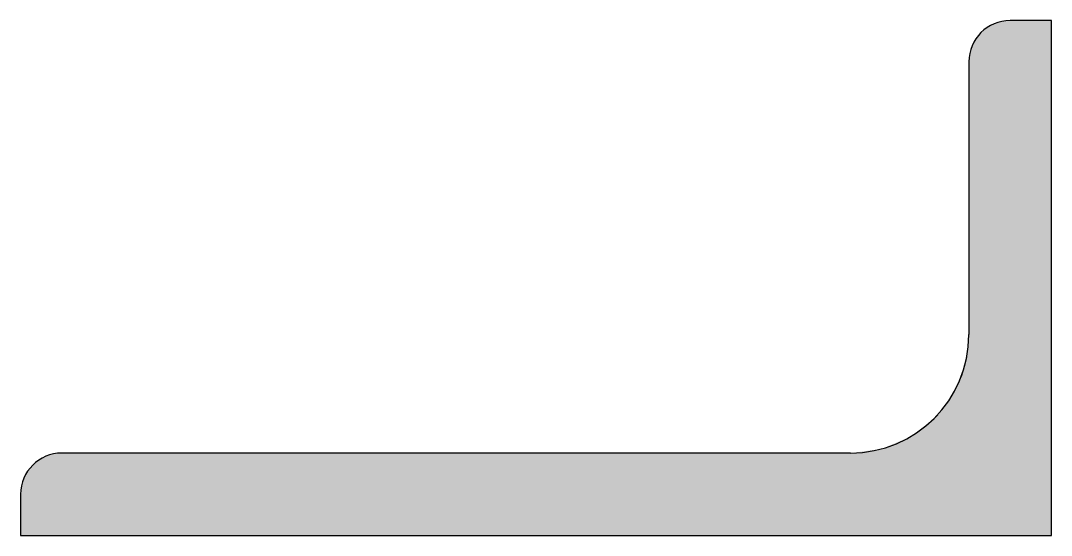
# Model space of a CAD drawing. Header units: metres. Extents: x -100 to 0, y 0 to 50.
import ezdxf

# ---------------------------------------------------------------- set-up
doc = ezdxf.new("R2010")
doc.units = ezdxf.units.M
doc.linetypes.add('Dash', pattern=[6.35, 3.175, -3.175])
doc.layers.add('A-DETL-GENF', color=92, linetype='Continuous', lineweight=18)
doc.layers.add('A-DETL-GENF-HDLN', color=1, linetype='Dash', lineweight=18)

# ---------------------------------------------------------------- blocks, each defined once
blk = doc.blocks.new('28 L_profiel - L100x50x8-1474472-00_0 Basismaterialen')
at = {"layer": 'A-DETL-GENF', "linetype": 'Dash'}
blk.add_hatch(color=256, dxfattribs=at).paths.add_polyline_path([(0, 0), (0, 50), (-4, 50), (-5.04, 49.86), (-6, 49.46), (-6.83, 48.83), (-7.46, 48), (-7.86, 47.04), (-8, 46), (-8, 19.5), (-8.39, 16.52), (-9.54, 13.75), (-11.37, 11.37), (-13.75, 9.54), (-16.52, 8.39), (-19.5, 8), (-96, 8), (-97.04, 7.86), (-98, 7.46), (-98.83, 6.83), (-99.46, 6), (-99.86, 5.04), (-100, 4), (-100, 0), (-46.15, 0)])
at = {"layer": 'A-DETL-GENF', "lineweight": 25}
for p, q in [((0, 50), (-4, 50)), ((0, 0), (0, 50)), ((-8, 46), (-8, 19.5)), ((-19.5, 8), (-96, 8)), ((-100, 4), (-100, 0)), ((-100, 0), (0, 0))]:
    blk.add_line(p, q, dxfattribs=at)
for centre, radius, start, end in [((-4, 46), 4, 90, 180), ((-19.5, 19.5), 11.5, 270, 0), ((-96, 4), 4, 90, 180)]:
    blk.add_arc(centre, radius, start, end, dxfattribs=at)
at = {"layer": 'A-DETL-GENF-HDLN'}
for p, q in [((0, 50), (-4, 50)), ((0, 50), (0, 0)), ((-8, 19.5), (-8, 46)), ((-96, 8), (-19.5, 8)), ((-100, 0), (-100, 4)), ((0, 0), (-100, 0))]:
    blk.add_line(p, q, dxfattribs=at)
for centre, radius, start, end in [((-4, 46), 4, 90, 180), ((-19.5, 19.5), 11.5, 270, 0), ((-96, 4), 4, 90, 180)]:
    blk.add_arc(centre, radius, start, end, dxfattribs=at)

msp = doc.modelspace()

# ---------------------------------------------------------------- block references
msp.add_blockref('28 L_profiel - L100x50x8-1474472-00_0 Basismaterialen', (0, 0))

doc.saveas('drawing.dxf')
